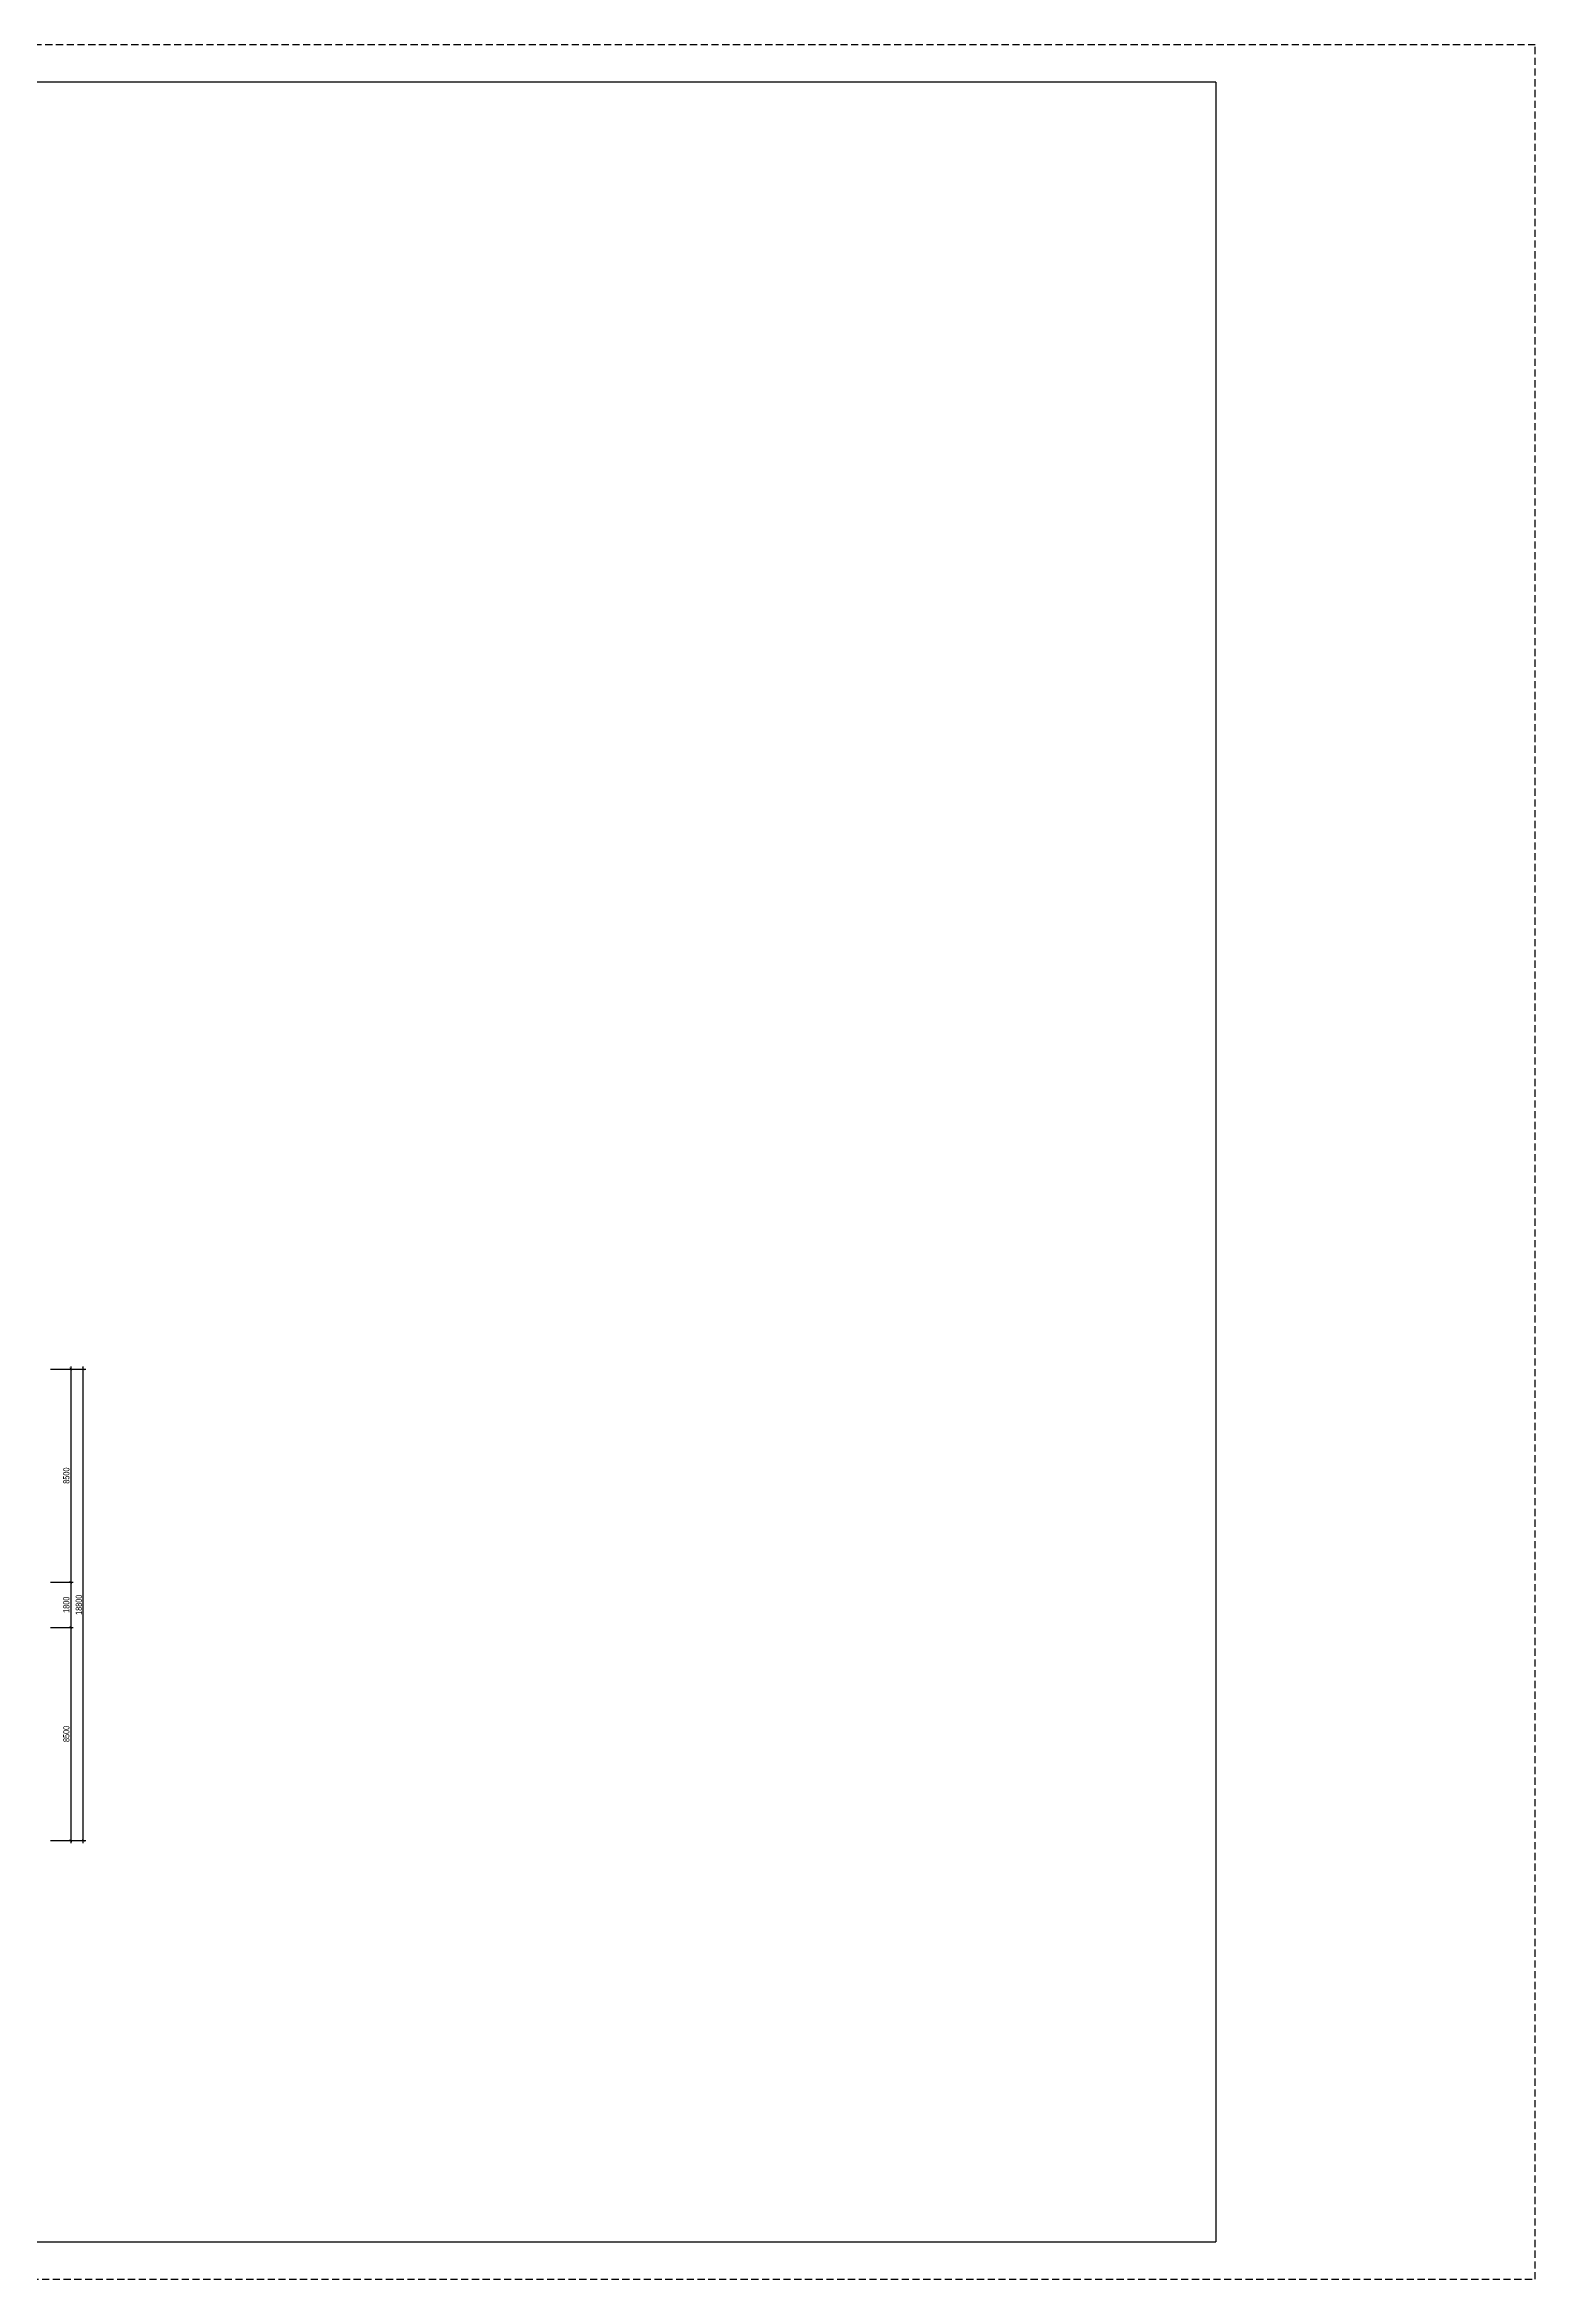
# Model space of a CAD drawing. Header units: millimetres. Extents: x 43 to 126043, y -89269 to -169.
# Drawn here: x 66586 to 126043, y -89269 to -169 of the extents above; entities that cross this region are included whole.
import ezdxf

# ---------------------------------------------------------------- set-up
doc = ezdxf.new("R2010")
doc.units = ezdxf.units.MM
doc.linetypes.add('HIDDEN', pattern=[9.525, 6.35, -3.175])
doc.layers.get('0').update_dxf_attribs({"color": 231})
doc.layers.get('DefPoints').update_dxf_attribs({"color": 191})
doc.layers.add('ls-dim', color=231, linetype='Continuous')
doc.styles.add('VTK_Arial', font='arial.ttf', dxfattribs={"width": 0.8})
doc.dimstyles.new('A-2.5-DIM100', dxfattribs={"dimscale": 100, "dimtxt": 2.5, "dimasz": 1, "dimexe": 1, "dimexo": 0, "dimgap": 0.5, "dimtad": 1, "dimdec": 0, "dimzin": 12, "dimdsep": 46, "dimtxsty": 'VTK_Arial', "dimblk": 'ARCHTICK', "dimcen": 0, "dimdle": 1, "dimclrd": 256, "dimclre": 256, "dimclrt": 7, "dimadec": 1, "dimazin": 3, "dimtfac": 1, "dimtdec": 0, "dimtmove": 0, "dimatfit": 2, "dimfxl": 20, "dimtolj": 1, "dimtzin": 0, "dimlwd": -1, "dimlwe": -1, "dimarcsym": 0})

# ---------------------------------------------------------------- blocks, each defined once
blk = doc.blocks.new('VTK-A1_BoKhungTen')
at = {"layer": 'DefPoints', "linetype": 'HIDDEN', "ltscale": 0.3}
blk.add_lwpolyline([(0, -594), (840, -594), (840, 0), (0, 0)], close=True, dxfattribs=at)
at = {"layer": 'DefPoints'}
for points in [[(755, -10), (30, -10), (30, -584), (755, -584)], [(755, -10), (755, -584)]]:
    blk.add_lwpolyline(points, dxfattribs=at)
blk = doc.blocks.new('_ArchTick')
at = {"color": 0, "linetype": 'ByBlock', "const_width": 0.15}
blk.add_lwpolyline([(-0.5, -0.5), (0.5, 0.5)], dxfattribs=at)
blk = doc.blocks.new('*D42')
at = {"layer": 'DefPoints', "color": 0, "transparency": 16777216}
for p in [(66812, -52973), (66812, -61473), (67627, -61473)]:
    blk.add_point(p, dxfattribs=at)
at = {"layer": 'ls-dim', "transparency": 16777216}
for p, q in [((66812, -52973), (67727, -52973)), ((67627, -52873), (67627, -61573)), ((66812, -61473), (67727, -61473))]:
    blk.add_line(p, q, dxfattribs=at)
at = {"layer": 'ls-dim', "transparency": 16777216, "xscale": 100, "yscale": 100, "zscale": 100}
for p, rotation in [((67627, -52973), 90), ((67627, -61473), 270)]:
    blk.add_blockref('_ArchTick', p, dxfattribs=dict(at, rotation=rotation))
at = {"layer": 'ls-dim', "color": 7, "transparency": 16777216, "insert": (67450, -57223), "char_height": 250, "attachment_point": 5, "rotation": 90, "style": 'VTK_Arial'}
blk.add_mtext('\\A1;8500', dxfattribs=at)
blk = doc.blocks.new('*D43')
at = {"layer": 'DefPoints', "color": 0, "transparency": 16777216}
for p in [(66812, -61473), (66812, -63273), (67627, -63273)]:
    blk.add_point(p, dxfattribs=at)
at = {"layer": 'ls-dim', "transparency": 16777216}
for p, q in [((66812, -61473), (67727, -61473)), ((67627, -61373), (67627, -63373)), ((66812, -63273), (67727, -63273))]:
    blk.add_line(p, q, dxfattribs=at)
at = {"layer": 'ls-dim', "transparency": 16777216, "xscale": 100, "yscale": 100, "zscale": 100}
for p, rotation in [((67627, -61473), 90), ((67627, -63273), 270)]:
    blk.add_blockref('_ArchTick', p, dxfattribs=dict(at, rotation=rotation))
at = {"layer": 'ls-dim', "color": 7, "transparency": 16777216, "insert": (67450, -62373), "char_height": 250, "attachment_point": 5, "rotation": 90, "style": 'VTK_Arial'}
blk.add_mtext('\\A1;1800', dxfattribs=at)
blk = doc.blocks.new('*D44')
at = {"layer": 'DefPoints', "color": 0, "transparency": 16777216}
for p in [(66812, -63273), (66812, -71773), (67627, -71773)]:
    blk.add_point(p, dxfattribs=at)
at = {"layer": 'ls-dim', "transparency": 16777216}
for p, q in [((67627, -63173), (67627, -71873)), ((66812, -63273), (67727, -63273)), ((66812, -71773), (67727, -71773))]:
    blk.add_line(p, q, dxfattribs=at)
at = {"layer": 'ls-dim', "transparency": 16777216, "xscale": 100, "yscale": 100, "zscale": 100}
for p, rotation in [((67627, -63273), 90), ((67627, -71773), 270)]:
    blk.add_blockref('_ArchTick', p, dxfattribs=dict(at, rotation=rotation))
at = {"layer": 'ls-dim', "color": 7, "transparency": 16777216, "insert": (67450, -67523), "char_height": 250, "attachment_point": 5, "rotation": 90, "style": 'VTK_Arial'}
blk.add_mtext('\\A1;8500', dxfattribs=at)
blk = doc.blocks.new('*D77')
at = {"layer": 'DefPoints', "color": 0, "transparency": 16777216}
for p in [(67269, -52973), (68127, -52973), (66812, -71773)]:
    blk.add_point(p, dxfattribs=at)
at = {"layer": 'ls-dim', "transparency": 16777216}
for p, q in [((67269, -52973), (68227, -52973)), ((68127, -71873), (68127, -52873)), ((66812, -71773), (68227, -71773))]:
    blk.add_line(p, q, dxfattribs=at)
at = {"layer": 'ls-dim', "transparency": 16777216, "xscale": 100, "yscale": 100, "zscale": 100}
for p, rotation in [((68127, -52973), 90), ((68127, -71773), 270)]:
    blk.add_blockref('_ArchTick', p, dxfattribs=dict(at, rotation=rotation))
at = {"layer": 'ls-dim', "color": 7, "transparency": 16777216, "insert": (67950, -62373), "char_height": 250, "attachment_point": 5, "rotation": 90, "style": 'VTK_Arial'}
blk.add_mtext('\\A1;18800', dxfattribs=at)

msp = doc.modelspace()

# ---------------------------------------------------------------- block references
at = {"layer": 'DefPoints', "xscale": 150, "yscale": 150, "zscale": 150}
msp.add_blockref('VTK-A1_BoKhungTen', (43.4, -168.9), dxfattribs=at)

# ---------------------------------------------------------------- dimensions: what is measured, and where the dimension line sits
at = {"layer": 'ls-dim'}
dim = msp.add_aligned_dim(p1=(66811.5, -52973.2), p2=(66811.5, -61473.2), distance=815.8, dimstyle='A-2.5-DIM100', override={"dimpost": '\\X'}, dxfattribs=at)
dim.commit()
dim.dimension.update_dxf_attribs({"geometry": '*D42', "text_midpoint": (67449.7, -57223.2)})
for base, p1, p2, picture, middle in [((68127.3, -52973.2), (66811.5, -71773.2), (67269.4, -52973.2), '*D77', (67949.7, -62373.2)), ((67627.3, -63273.2), (66811.5, -61473.2), (66811.5, -63273.2), '*D43', (67449.7, -62373.2)), ((67627.3, -71773.2), (66811.5, -63273.2), (66811.5, -71773.2), '*D44', (67449.7, -67523.2))]:
    dim = msp.add_linear_dim(base=base, p1=p1, p2=p2, angle=90, dimstyle='A-2.5-DIM100', override={"dimpost": '\\X', "dimtmove": 1}, dxfattribs=at)
    dim.commit()
    dim.dimension.update_dxf_attribs({"geometry": picture, "text_midpoint": middle})

doc.saveas('drawing.dxf')
